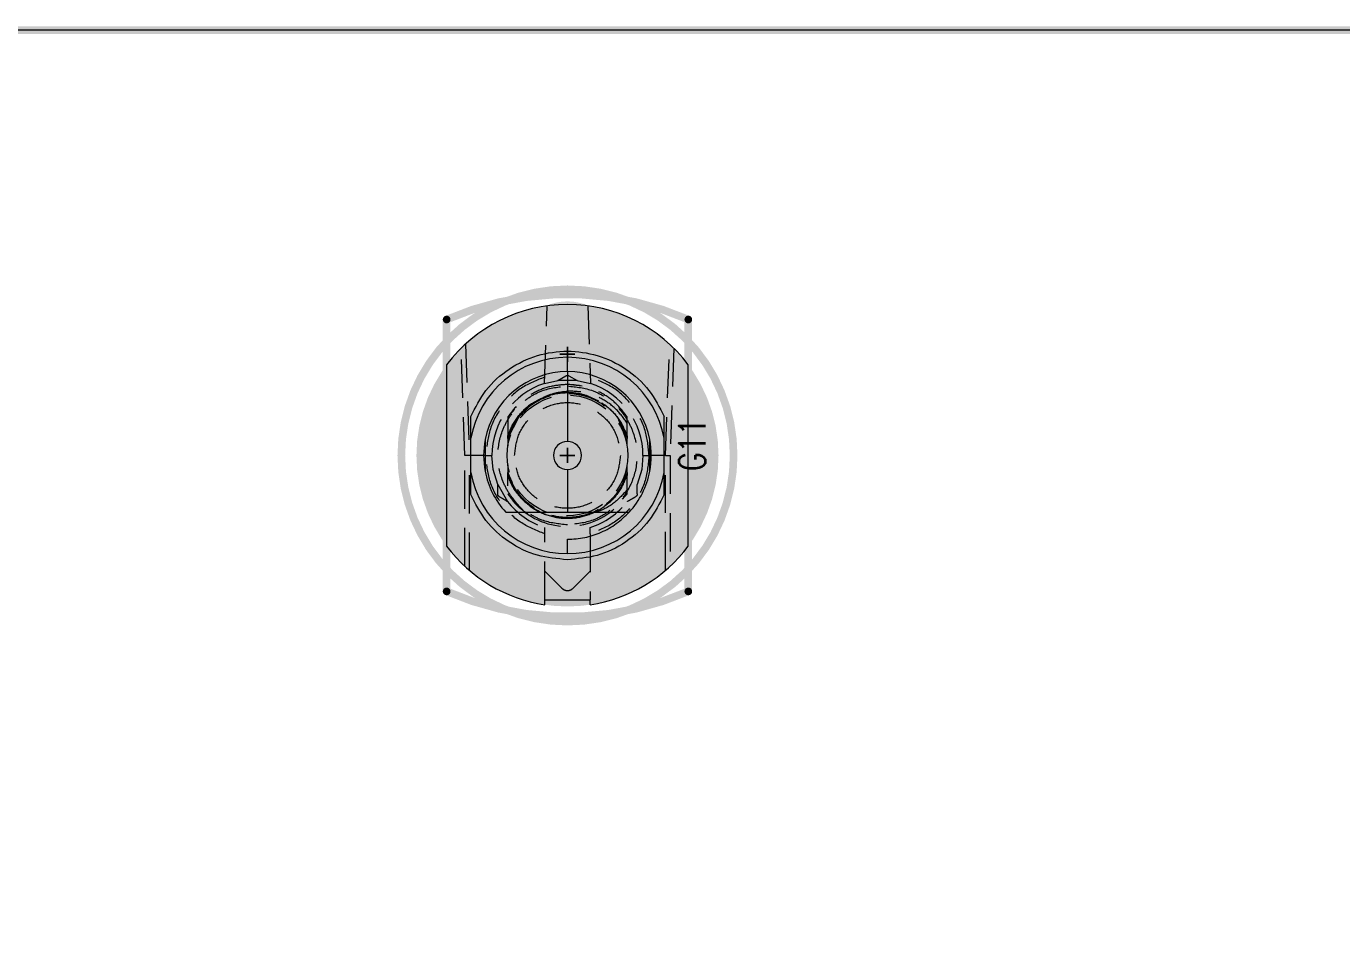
# Model space of a CAD drawing. Header units: millimetres. Extents: x 5 to 1395, y 5 to 415.
# Drawn here: x 1305.06 to 1348.6, y 260.33 to 290.74 of the extents above; entities that cross this region are included whole.
import ezdxf

# ---------------------------------------------------------------- set-up
doc = ezdxf.new("R2010")
doc.units = ezdxf.units.MM
doc.linetypes.add('HIDDEN', pattern=[1.905, 1.27, -0.635])
for name, color, linetype in [('BOARD_OUTLINE_00', 2, 'Continuous'), ('DRIL_PLTE_THRU_01', 16, 'Continuous'), ('DRIL_PLTE_THRU_02', 146, 'Continuous'), ('DRIL_PLTE_THRU_03', 56, 'Continuous'), ('DRIL_PLTE_THRU_04', 216, 'Continuous'), ('DRIL_PLTE_THRU_05', 34, 'Continuous'), ('DRIL_PLTE_THRU_06', 96, 'Continuous'), ('DRIL_PLTE_THRU_07', 171, 'Continuous'), ('DRIL_PLTE_THRU_08', 176, 'Continuous'), ('DRIL_SYMBOL', 2, 'Continuous'), ('PADS_BOT', 5, 'Continuous'), ('PADS_INNER', 1, 'Continuous'), ('PADS_TOP', 1, 'Continuous'), ('PART_NAME_01', 1, 'Continuous'), ('PART_TOP_2DLINE_26', 5, 'Continuous'), ('PART_TOP_2DLINE_27', 5, 'Continuous')]:
    doc.layers.add(name, color=color, linetype=linetype)
doc.styles.add('W0$127', font='simplex', dxfattribs={"width": 0.75})

# ---------------------------------------------------------------- blocks, each defined once
blk = doc.blocks.new('BOARD_30802')
at = {"layer": 'BOARD_OUTLINE_00', "const_width": 0.254}
blk.add_lwpolyline([(0, 0), (431.8, 0), (431.8, 55.96999), (429.8, 55.96999, -1), (429.8, 62.96999), (431.8, 62.96999), (431.8, 165.94328), (429.79848, 165.94328, -1), (429.79848, 172.96638), (431.8, 172.96638), (431.8, 279.4), (419.4, 279.4), (419.40226, 279.39, -1), (412.4, 279.39), (412.4, 279.4), (299.4, 279.4), (299.4, 279.399, -1), (292.4, 279.399), (292.4, 279.4), (139.4, 279.4, -1)], format="xyb", dxfattribs=at)
blk = doc.blocks.new('SMOOTH_0$254')
at = {"const_width": 0.127}
blk.add_lwpolyline([(-0.0635, 0, 1), (0.0635, 0, 1)], format="xyb", close=True, dxfattribs=at)
blk = doc.blocks.new('PART_BODY_TOP_1')
at = {"layer": 'PART_TOP_2DLINE_26', "const_width": 0.254}
blk.add_lwpolyline([(5.5, 0, 1), (-5.5, 0, 1)], format="xyb", close=True, dxfattribs=at)
at = {"layer": 'PART_TOP_2DLINE_27', "const_width": 0.254}
blk.add_lwpolyline([(-4.5, 4), (4.5, 4, -0.208911), (4.5, -4), (-4.5, -4, -0.208911)], format="xyb", close=True, dxfattribs=at)
at = {"layer": 'PART_TOP_2DLINE_27'}
for p in [(-4.5, 4), (4.5, 4), (-4.5, -4), (4.5, -4)]:
    blk.add_blockref('SMOOTH_0$254', p, dxfattribs=at)
blk = doc.blocks.new('DRIL_SYMBOL_5$15')
at = {"layer": 'DRIL_SYMBOL', "const_width": 0.0508}
for points in [[(-0.254, 0), (0.254, 0)], [(0, -0.254), (0, 0.254)]]:
    blk.add_lwpolyline(points, dxfattribs=at)
blk = doc.blocks.new('DRIL_HOLE_5$15')
at = {"const_width": 2.575}
blk.add_lwpolyline([(-1.2875, 0, 1), (1.2875, 0, 1)], format="xyb", close=True, dxfattribs=at)
blk.add_blockref('DRIL_SYMBOL_5$15', (0, 0))
blk = doc.blocks.new('PAD_0')
at = {"const_width": 5}
blk.add_lwpolyline([(0, -2.5, 1), (0, 2.5, 1)], format="xyb", close=True, dxfattribs=at)
blk = doc.blocks.new('STK_TOP_181')
at = {"layer": 'DRIL_PLTE_THRU_01'}
blk.add_blockref('DRIL_HOLE_5$15', (0, 0), dxfattribs=at)
at = {"layer": 'DRIL_PLTE_THRU_02'}
blk.add_blockref('DRIL_HOLE_5$15', (0, 0), dxfattribs=at)
at = {"layer": 'DRIL_PLTE_THRU_03'}
blk.add_blockref('DRIL_HOLE_5$15', (0, 0), dxfattribs=at)
at = {"layer": 'DRIL_PLTE_THRU_04'}
blk.add_blockref('DRIL_HOLE_5$15', (0, 0), dxfattribs=at)
at = {"layer": 'DRIL_PLTE_THRU_05'}
blk.add_blockref('DRIL_HOLE_5$15', (0, 0), dxfattribs=at)
at = {"layer": 'DRIL_PLTE_THRU_06'}
blk.add_blockref('DRIL_HOLE_5$15', (0, 0), dxfattribs=at)
at = {"layer": 'DRIL_PLTE_THRU_07'}
blk.add_blockref('DRIL_HOLE_5$15', (0, 0), dxfattribs=at)
at = {"layer": 'DRIL_PLTE_THRU_08'}
blk.add_blockref('DRIL_HOLE_5$15', (0, 0), dxfattribs=at)
at = {"layer": 'PADS_BOT'}
blk.add_blockref('PAD_0', (0, 0), dxfattribs=at)
at = {"layer": 'PADS_INNER'}
blk.add_blockref('PAD_0', (0, 0), dxfattribs=at)
at = {"layer": 'PADS_TOP'}
blk.add_blockref('PAD_0', (0, 0), dxfattribs=at)
blk = doc.blocks.new('DRIL_SYMBOL_2$55')
at = {"layer": 'DRIL_SYMBOL', "const_width": 0.0508}
for points in [[(-0.254, 0), (0.254, 0)], [(0, -0.254), (0, 0.254)]]:
    blk.add_lwpolyline(points, dxfattribs=at)
blk = doc.blocks.new('DRIL_HOLE_2$55')
at = {"const_width": 1.275}
blk.add_lwpolyline([(-0.6375, 0, 1), (0.6375, 0, 1)], format="xyb", close=True, dxfattribs=at)
blk.add_blockref('DRIL_SYMBOL_2$55', (0, 0))
blk = doc.blocks.new('PAD_1')
at = {"const_width": 1.75}
blk.add_lwpolyline([(0, -0.875, 1), (0, 0.875, 1)], format="xyb", close=True, dxfattribs=at)
blk = doc.blocks.new('STK_TOP_182')
at = {"layer": 'DRIL_PLTE_THRU_01'}
blk.add_blockref('DRIL_HOLE_2$55', (0, 0), dxfattribs=at)
at = {"layer": 'DRIL_PLTE_THRU_02'}
blk.add_blockref('DRIL_HOLE_2$55', (0, 0), dxfattribs=at)
at = {"layer": 'DRIL_PLTE_THRU_03'}
blk.add_blockref('DRIL_HOLE_2$55', (0, 0), dxfattribs=at)
at = {"layer": 'DRIL_PLTE_THRU_04'}
blk.add_blockref('DRIL_HOLE_2$55', (0, 0), dxfattribs=at)
at = {"layer": 'DRIL_PLTE_THRU_05'}
blk.add_blockref('DRIL_HOLE_2$55', (0, 0), dxfattribs=at)
at = {"layer": 'DRIL_PLTE_THRU_06'}
blk.add_blockref('DRIL_HOLE_2$55', (0, 0), dxfattribs=at)
at = {"layer": 'DRIL_PLTE_THRU_07'}
blk.add_blockref('DRIL_HOLE_2$55', (0, 0), dxfattribs=at)
at = {"layer": 'DRIL_PLTE_THRU_08'}
blk.add_blockref('DRIL_HOLE_2$55', (0, 0), dxfattribs=at)
at = {"layer": 'PADS_BOT'}
blk.add_blockref('PAD_1', (0, 0), dxfattribs=at)
at = {"layer": 'PADS_INNER'}
blk.add_blockref('PAD_1', (0, 0), dxfattribs=at)
at = {"layer": 'PADS_TOP'}
blk.add_blockref('PAD_1', (0, 0), dxfattribs=at)
blk = doc.blocks.new('SYM_TOP_3')
for name, p in [('PART_BODY_TOP_1', (0, 0)), ('STK_TOP_181', (0, 0)), ('STK_TOP_182', (3.35, 0))]:
    blk.add_blockref(name, p)
blk = doc.blocks.new('PART_TOP_1')
blk.add_blockref('SYM_TOP_3', (0, 0))
at = {"layer": 'PART_NAME_01', "style": 'W0$127', "width": 0.75}
blk.add_text('G11', height=0.889, dxfattribs=at).set_placement((-0.508, -4.572))
blk = doc.blocks.new('q')
blk.add_blockref('BOARD_30802', (963.245, 11.209))
at = {"rotation": 90}
blk.add_blockref('PART_TOP_1', (1322.975, 276.529), dxfattribs=at)

msp = doc.modelspace()

# ---------------------------------------------------------------- linework, layer by layer
at = {"color": 7, "linetype": 'Continuous', "lineweight": 15}
for p, q in [((1375.6455, 290.6088), (1260.6441, 290.6088)), ((1318.9748, 279.5288), (1318.9748, 273.5288)), ((1322.9748, 279.3038), (1322.9748, 279.7788)), ((1326.9748, 273.5288), (1326.9748, 279.5288)), ((1322.9748, 279.3038), (1322.9748, 276.9935)), ((1322.9748, 276.064), (1322.9748, 274.6538)), ((1322.9748, 273.2788), (1322.9748, 273.7538)), ((1322.2248, 271.7538), (1323.7248, 271.7538)), ((1322.2248, 271.5853), (1322.2248, 271.7538)), ((1323.7248, 271.5853), (1323.7248, 271.7538))]:
    msp.add_line(p, q, dxfattribs=at)
at = {"color": 7, "linetype": 'HIDDEN', "lineweight": 0}
for p, q in [((1322.2099, 278.9089), (1322.2998, 281.483)), ((1323.6498, 281.483), (1323.7397, 278.9089)), ((1319.5804, 276.5288), (1319.4563, 280.0813)), ((1319.5961, 280.2145), (1319.7248, 276.5288)), ((1326.2248, 276.5288), (1326.3535, 280.2145)), ((1326.4933, 280.0813), (1326.3692, 276.5288)), ((1322.6519, 279.0078), (1322.9248, 279.1654)), ((1323.0248, 279.1654), (1323.2977, 279.0078)), ((1322.2099, 278.9089), (1322.6519, 279.0078)), ((1323.2977, 279.0078), (1322.6519, 279.0078)), ((1322.9748, 278.8788), (1322.7521, 278.8509)), ((1323.4639, 278.8174), (1322.9748, 278.8788)), ((1323.2977, 279.0078), (1323.7397, 278.9089)), ((1324.0146, 278.3297), (1323.6543, 278.4874)), ((1321.2059, 278.0482), (1320.9998, 277.8023)), ((1320.9998, 277.8023), (1320.9998, 277.1797)), ((1320.9998, 277.0948), (1321.361, 277.8003)), ((1324.9498, 277.8023), (1324.7206, 278.0758)), ((1324.9498, 277.1797), (1324.9498, 277.8023)), ((1321.2641, 277.6937), (1320.9998, 277.1797)), ((1320.9998, 277.1797), (1321.2641, 277.6937)), ((1321.2296, 277.6266), (1320.9998, 277.1797)), ((1320.9998, 277.1797), (1321.2296, 277.6266)), ((1320.9999, 277.0948), (1321.2507, 277.6269)), ((1320.9999, 277.0948), (1321.2507, 277.6268)), ((1324.9498, 277.1797), (1324.6864, 277.692)), ((1324.6874, 277.6513), (1324.9498, 277.0948)), ((1324.6874, 277.6513), (1324.9498, 277.0948)), ((1324.9498, 276.844), (1324.9498, 277.6014)), ((1320.2498, 277.0532), (1320.2498, 277.0532)), ((1320.9998, 277.0948), (1320.9998, 276.844)), ((1319.7248, 276.5288), (1319.5804, 276.5288)), ((1319.5805, 272.8575), (1319.5805, 276.5288)), ((1320.2748, 276.5288), (1319.7248, 276.5288)), ((1320.2748, 276.5288), (1320.4748, 276.5288)), ((1325.4748, 276.5288), (1325.6748, 276.5288)), ((1326.2248, 276.5288), (1325.6748, 276.5288)), ((1326.2248, 276.5288), (1326.3692, 276.5288)), ((1326.3691, 276.5288), (1326.3691, 272.8575)), ((1320.9998, 276.2135), (1320.9998, 275.9628)), ((1324.9498, 275.2552), (1324.9498, 276.2135)), ((1319.7248, 275.8785), (1319.7248, 272.7291)), ((1321.1596, 275.6238), (1320.9998, 275.9628)), ((1320.9998, 275.5279), (1320.9998, 275.8779)), ((1321.2937, 275.3062), (1320.9998, 275.8779)), ((1321.2938, 275.3061), (1320.9998, 275.8779)), ((1320.9998, 275.8779), (1321.1238, 275.6368)), ((1324.7879, 275.563), (1324.9498, 275.8779)), ((1324.9498, 275.9628), (1324.8023, 275.6499)), ((1324.9498, 275.5279), (1324.9498, 275.8779)), ((1326.2248, 272.7291), (1326.2248, 275.8785)), ((1320.6664, 275.5689), (1320.9893, 275.0096)), ((1321.5772, 274.6396), (1320.9998, 275.2552)), ((1324.8004, 275.077), (1324.9498, 275.2552)), ((1322.2248, 271.7538), (1322.2248, 273.935)), ((1323.7248, 273.935), (1323.7248, 271.7538)), ((1322.798, 272.1207), (1322.2248, 272.6939)), ((1323.7248, 272.6939), (1323.1516, 272.1207))]:
    msp.add_line(p, q, dxfattribs=at)
at = {"color": 7, "linetype": 'HIDDEN', "lineweight": 0, "flags": 128}
for points in [[(1324.0021, 278.308), (1324.0021, 278.308)], [(1320.9998, 277.8023), (1320.9998, 277.8023)], [(1324.9498, 277.8023), (1324.9498, 277.8023)], [(1324.9498, 277.8023), (1324.9498, 277.8023)], [(1324.9498, 277.8023), (1324.9498, 277.8023)], [(1324.9498, 277.8023), (1324.9498, 277.8023)], [(1324.9498, 277.8023), (1324.9498, 277.8023)], [(1324.9498, 277.8023), (1324.9498, 277.8023)], [(1324.9498, 277.8023), (1324.9498, 277.8023)], [(1324.754, 277.556), (1324.754, 277.556)], [(1320.9998, 277.0948), (1320.9998, 277.0948)], [(1320.9998, 277.0948), (1320.9998, 277.0948)], [(1320.9998, 277.0948), (1320.9998, 277.0948)], [(1320.9998, 277.0948), (1320.9998, 277.0948)], [(1320.9998, 277.0948), (1320.9998, 277.0948)], [(1320.9998, 277.0948), (1320.9998, 277.0948)], [(1320.9998, 277.0948), (1320.9998, 277.0948)], [(1320.9998, 277.0948), (1320.9998, 277.0948)], [(1320.6664, 275.5689), (1320.5185, 276.0631), (1320.4748, 276.5288)], [(1324.9498, 276.844), (1324.9498, 276.844)], [(1325.4748, 276.5288), (1325.4311, 276.0631), (1325.2832, 275.5689)], [(1324.9498, 276.2135), (1324.9498, 276.2135)], [(1320.9998, 275.9628), (1320.9998, 275.9628)], [(1320.9998, 275.9628), (1320.9998, 275.9628)], [(1320.9998, 275.9628), (1320.9998, 275.9628)], [(1320.9998, 275.9628), (1320.9998, 275.9628)], [(1320.9998, 275.9628), (1320.9998, 275.9628)], [(1320.9998, 275.2552), (1320.9998, 275.2552)], [(1324.9498, 275.2552), (1324.9498, 275.2552)], [(1324.9498, 275.2552), (1324.9498, 275.2552)], [(1324.9498, 275.2552), (1324.9498, 275.2552)], [(1324.9498, 275.2552), (1324.9498, 275.2552)], [(1324.9498, 275.2552), (1324.9498, 275.2552)], [(1324.9498, 275.2552), (1324.9498, 275.2552)], [(1324.9498, 275.2552), (1324.9498, 275.2552)], [(1324.9498, 275.2552), (1324.9498, 275.2552)], [(1323.7509, 274.5995), (1323.7223, 274.5958), (1323.7134, 274.5957), (1323.7121, 274.5959), (1323.7112, 274.5963), (1323.7111, 274.5964), (1323.711, 274.5965), (1323.711, 274.5965), (1323.711, 274.5966), (1323.711, 274.5966), (1323.711, 274.5966), (1323.711, 274.5966), (1323.711, 274.5965), (1323.711, 274.5963), (1323.711, 274.5962), (1323.711, 274.5962), (1323.711, 274.5962), (1323.711, 274.5962), (1323.711, 274.5962), (1323.711, 274.5963), (1323.7109, 274.5965), (1323.7109, 274.5967), (1323.7109, 274.5968), (1323.7108, 274.5968), (1323.7108, 274.5968), (1323.7108, 274.5969), (1323.7108, 274.5969), (1323.7108, 274.5969), (1323.7108, 274.5972), (1323.7109, 274.5976), (1323.7113, 274.5982), (1323.7142, 274.6008), (1323.8437, 274.665), (1324.0067, 274.7522)]]:
    msp.add_lwpolyline(points, dxfattribs=at)
at = {"color": 7, "linetype": 'HIDDEN', "lineweight": 0}
msp.add_circle((1322.9748, 276.5288), 2, dxfattribs=at)
at = {"color": 7, "linetype": 'Continuous', "lineweight": 15}
for radius, start, end in [(5, 36.8699, 143.1301), (3.25, 90, 169.93673), (3.25, 10.06327, 90), (2.775, 90, 169.10705), (2.775, 10.89295, 90), (2.775, 169.10676, 190.89295), (0.4648, 90, 270), (0.4648, 270, 90), (2.775, 349.10668, 10.89376), (3.25, 190.06327, 270), (2.775, 190.89324, 222.50663), (3.25, 270, 349.93673), (2.775, 317.49336, 349.10705), (5, 216.8699, 261.37307), (5, 278.62693, 323.1301)]:
    msp.add_arc((1322.9748, 276.5288), radius, start, end, dxfattribs=at)
at = {"color": 7, "linetype": 'HIDDEN', "lineweight": 0}
for radius, start, end in [(2.5, 107.81569, 180), (2.5, 0, 72.18431), (2.35, 233.50581, 327.18508), (2.5, 217.42024, 252.5424), (2.5, 287.4576, 322.57976)]:
    msp.add_arc((1322.9748, 276.5288), radius, start, end, dxfattribs=at)
at = {"color": 7, "linetype": 'Continuous', "lineweight": 15}
for points, knots in [([(1319.7748, 277.8182), (1319.9257, 278.1172), (1320.2345, 278.7289), (1321.0178, 279.4309), (1321.9575, 279.8794), (1322.9748, 280.0273), (1323.9922, 279.8794), (1324.9318, 279.4309), (1325.7151, 278.7289), (1326.0239, 278.1172), (1326.1748, 277.8182)], [0, 0, 0, 0, 0.1222038, 0.2499998, 0.3777957, 0.5000001, 0.6222026, 0.7500002, 0.8777962, 1, 1, 1, 1]), ([(1319.7748, 277.0967), (1319.7748, 277.0972), (1319.7748, 277.0984), (1319.7748, 277.1101), (1319.7748, 277.1535), (1319.7748, 277.3501), (1319.7748, 277.584), (1319.7748, 277.7802), (1319.7748, 277.8182)], [0, 0, 0, 0, 0.0169297, 0.0393018, 0.081688, 0.2362028, 0.8521596, 1, 1, 1, 1]), ([(1326.1748, 277.0967), (1326.1748, 277.0972), (1326.1748, 277.0984), (1326.1748, 277.1101), (1326.1748, 277.1535), (1326.1748, 277.3501), (1326.1748, 277.584), (1326.1748, 277.7802), (1326.1748, 277.8182)], [0, 0, 0, 0, 0.0169297, 0.0393018, 0.081688, 0.2362028, 0.8521596, 1, 1, 1, 1]), ([(1319.7748, 275.9609), (1319.7748, 276.1368), (1319.7748, 276.4892), (1319.7748, 276.8824), (1319.7748, 277.0748), (1319.7748, 277.0967)], [0, 0, 0, 0, 0.4691021, 0.9396121, 1, 1, 1, 1]), ([(1320.2498, 277.0532), (1320.2498, 276.7631), (1320.2498, 276.41), (1320.2498, 276.0658), (1320.2498, 276.0044)], [0, 0, 0, 0, 0.8214867, 1, 1, 1, 1]), ([(1325.6998, 276.0044), (1325.6998, 276.2945), (1325.6998, 276.6476), (1325.6998, 276.9917), (1325.6998, 277.0532)], [0, 0, 0, 0, 0.8214986, 1, 1, 1, 1]), ([(1326.1748, 275.9609), (1326.1748, 276.1368), (1326.1748, 276.4892), (1326.1748, 276.8824), (1326.1748, 277.0748), (1326.1748, 277.0967)], [0, 0, 0, 0, 0.4691021, 0.9396121, 1, 1, 1, 1]), ([(1319.7748, 275.2394), (1319.7748, 275.3739), (1319.7748, 275.5477), (1319.7748, 275.742), (1319.7748, 275.8226), (1319.7748, 275.8766), (1319.7748, 275.9162), (1319.7748, 275.9424), (1319.7748, 275.9564), (1319.7748, 275.9605), (1319.7748, 275.9608), (1319.7748, 275.9609)], [0, 0, 0, 0, 0.5219333, 0.6747108, 0.7796303, 0.8517347, 0.901661, 0.954566, 0.9758796, 0.9930948, 1, 1, 1, 1]), ([(1326.1748, 275.2394), (1326.1748, 275.3739), (1326.1748, 275.5477), (1326.1748, 275.742), (1326.1748, 275.8226), (1326.1748, 275.8766), (1326.1748, 275.9162), (1326.1748, 275.9424), (1326.1748, 275.9564), (1326.1748, 275.9605), (1326.1748, 275.9608), (1326.1748, 275.9609)], [0, 0, 0, 0, 0.5219333, 0.6747108, 0.7796303, 0.8517347, 0.901661, 0.954566, 0.9758796, 0.9930948, 1, 1, 1, 1]), ([(1322.9688, 273.0788), (1322.6353, 273.1074), (1321.9531, 273.166), (1321.0153, 273.6322), (1320.2337, 274.3291), (1319.9255, 274.9405), (1319.7748, 275.2394)], [0, 0, 0, 0, 0.2444237, 0.5000016, 0.7555765, 1, 1, 1, 1]), ([(1326.1748, 275.2394), (1326.0236, 274.9397), (1325.7143, 274.3265), (1324.9294, 273.6285), (1323.9877, 273.1629), (1323.3033, 273.1064), (1322.9688, 273.0788)], [0, 0, 0, 0, 0.2443897, 0.4999977, 0.7556081, 1, 1, 1, 1]), ([(1320.9291, 274.6538), (1321.3667, 274.6538), (1321.9696, 274.6538), (1322.7585, 274.6538), (1322.9748, 274.6538)], [0, 0, 0, 0, 0.7257593, 1, 1, 1, 1]), ([(1322.9748, 274.6538), (1323.1697, 274.6538), (1323.6741, 274.6538), (1324.3559, 274.6538), (1324.8049, 274.6538), (1325.0205, 274.6538)], [0, 0, 0, 0, 0.2465271, 0.6381402, 1, 1, 1, 1]), ([(1322.9748, 273.7538), (1323.1666, 273.7652), (1323.5501, 273.788), (1324.0993, 273.9728), (1324.6065, 274.2528), (1324.8825, 274.5201), (1325.0205, 274.6538)], [0, 0, 0, 0, 0.24999763, 0.49999976, 0.75000168, 1, 1, 1, 1])]:
    msp.add_open_spline(points, degree=3, knots=knots, dxfattribs=at)
at = {"color": 7, "linetype": 'HIDDEN', "lineweight": 0}
for points, knots in [([(1322.2173, 279.1203), (1321.9539, 279.0166), (1321.4127, 278.8035), (1320.7791, 278.1746), (1320.3532, 277.3899), (1320.3005, 276.8108), (1320.2748, 276.5288)], [0, 0, 0, 0, 0.243425, 0.4999991, 0.7565759, 1, 1, 1, 1]), ([(1322.9248, 279.1654), (1322.9327, 279.1692), (1322.9485, 279.1768), (1322.9748, 279.1798), (1323.0011, 279.1768), (1323.0169, 279.1692), (1323.0248, 279.1654)], [0, 0, 0, 0, 0.25004215, 0.50006593, 0.75008971, 1, 1, 1, 1]), ([(1325.6748, 276.5288), (1325.6491, 276.8108), (1325.5964, 277.3899), (1325.1705, 278.1746), (1324.5369, 278.8035), (1323.9958, 279.0166), (1323.7323, 279.1203)], [0, 0, 0, 0, 0.2434252, 0.5000007, 0.7565784, 1, 1, 1, 1]), ([(1322.9748, 274.2288), (1322.6856, 274.2597), (1322.2391, 274.3074), (1321.7029, 274.5937), (1321.3375, 274.8908), (1321.0383, 275.2569), (1320.761, 275.7929), (1320.619, 276.5288), (1320.761, 277.2645), (1321.0382, 277.8005), (1321.3373, 278.1665), (1321.7028, 278.4638), (1322.2389, 278.7502), (1322.6856, 278.7979), (1322.9748, 278.8288)], [0, 0, 0, 0, 0.11972234, 0.18482263, 0.24999981, 0.31510271, 0.38027902, 0.49999933, 0.61972166, 0.6848238, 0.75000098, 0.81510096, 0.88027728, 1, 1, 1, 1]), ([(1322.9748, 278.8788), (1322.7792, 278.8647), (1322.3881, 278.8366), (1321.8399, 278.611), (1321.3532, 278.2725), (1321.1176, 277.959), (1320.9998, 277.8023)], [0, 0, 0, 0, 0.2499982, 0.500002, 0.7499962, 1, 1, 1, 1]), ([(1322.0702, 278.4012), (1322.2129, 278.4693), (1322.4998, 278.6062), (1322.8158, 278.6406), (1322.9748, 278.6579)], [0, 0, 0, 0, 0.4970677, 1, 1, 1, 1]), ([(1324.9498, 277.8023), (1324.832, 277.959), (1324.5964, 278.2725), (1324.1097, 278.611), (1323.5615, 278.8366), (1323.1704, 278.8647), (1322.9748, 278.8788)], [0, 0, 0, 0, 0.250004, 0.5000035, 0.7500016, 1, 1, 1, 1]), ([(1322.9748, 278.8288), (1323.264, 278.7979), (1323.7105, 278.7502), (1324.2467, 278.4639), (1324.6121, 278.1667), (1324.9113, 277.8007), (1325.1886, 277.2647), (1325.3306, 276.5288), (1325.1886, 275.793), (1324.9114, 275.257), (1324.6123, 274.8911), (1324.2468, 274.5938), (1323.7107, 274.3074), (1323.264, 274.2597), (1322.9748, 274.2288)], [0, 0, 0, 0, 0.1197207, 0.1848229, 0.2499988, 0.3151017, 0.3802781, 0.5000004, 0.6197208, 0.684823, 0.7500002, 0.8151015, 0.8802796, 1, 1, 1, 1]), ([(1324.9498, 277.6014), (1324.8326, 277.7643), (1324.5998, 278.088), (1324.1068, 278.4288), (1323.5554, 278.6425), (1323.1674, 278.6528), (1322.9748, 278.6579)], [0, 0, 0, 0, 0.25505209, 0.50674044, 0.75505211, 1, 1, 1, 1]), ([(1320.9998, 277.1797), (1321.0865, 277.3796), (1321.26, 277.7795), (1321.7383, 278.2407), (1322.3231, 278.54), (1322.9748, 278.6424), (1323.6265, 278.54), (1324.2113, 278.2407), (1324.6897, 277.7795), (1324.8631, 277.3796), (1324.9498, 277.1797)], [0, 0, 0, 0, 0.1250002, 0.2499991, 0.3749987, 0.4999999, 0.6249988, 0.7499997, 0.8749986, 1, 1, 1, 1]), ([(1322.2577, 278.4683), (1322.0849, 278.3931), (1321.7129, 278.2312), (1321.2611, 277.7766), (1321.0869, 277.3787), (1320.9998, 277.1797)], [0, 0, 0, 0, 0.3025448, 0.6512752, 1, 1, 1, 1]), ([(1321.2248, 276.5288), (1321.2511, 276.7578), (1321.3037, 277.2159), (1321.7084, 277.7984), (1322.2869, 278.1877), (1322.9748, 278.3243), (1323.6627, 278.1877), (1324.2412, 277.7984), (1324.6459, 277.2159), (1324.6985, 276.7578), (1324.7248, 276.5288)], [0, 0, 0, 0, 0.1250013, 0.2500002, 0.3749992, 0.5000005, 0.6249991, 0.7500003, 0.8749993, 1, 1, 1, 1]), ([(1321.361, 277.8003), (1321.4891, 277.9386), (1321.7452, 278.2153), (1322.2537, 278.4786), (1322.8076, 278.6028), (1323.3761, 278.57), (1323.9147, 278.3852), (1324.3803, 278.0605), (1324.7513, 277.6243), (1324.8836, 277.2713), (1324.9498, 277.0948)], [0, 0, 0, 0, 0.1250006, 0.250002, 0.3750001, 0.5000007, 0.6250015, 0.7499998, 0.8749989, 1, 1, 1, 1]), ([(1322.0702, 278.4012), (1321.9361, 278.3187), (1321.6692, 278.1544), (1321.4634, 277.9179), (1321.361, 277.8003)], [0, 0, 0, 0, 0.50247922, 1, 1, 1, 1]), ([(1324.9498, 277.1797), (1324.895, 277.3169), (1324.7854, 277.5914), (1324.5154, 277.9474), (1324.1823, 278.2414), (1323.793, 278.4575), (1323.3671, 278.5872), (1322.9242, 278.6224), (1322.4806, 278.5692), (1322.207, 278.4572), (1322.0702, 278.4012)], [0, 0, 0, 0, 0.1249982, 0.2499998, 0.374999, 0.4999972, 0.6249979, 0.7499969, 0.8749987, 1, 1, 1, 1]), ([(1320.9998, 277.0948), (1321.0778, 277.3048), (1321.2211, 277.6907), (1321.5251, 277.966), (1321.6636, 278.0915)], [0, 0, 0, 0, 0.5445002, 1, 1, 1, 1]), ([(1320.9998, 277.1797), (1321.0825, 277.3837), (1321.2223, 277.7283), (1321.4998, 277.972), (1321.613, 278.0714)], [0, 0, 0, 0, 0.592121, 1, 1, 1, 1]), ([(1320.9998, 277.0948), (1320.9998, 277.0951), (1320.9998, 277.0959), (1320.9998, 277.1028), (1320.9998, 277.1294), (1320.9998, 277.1579), (1320.9998, 277.1797)], [0, 0, 0, 0, 0.0688723, 0.1454036, 0.3449687, 1, 1, 1, 1]), ([(1320.9998, 277.0948), (1320.9998, 277.0951), (1320.9998, 277.0959), (1320.9998, 277.1028), (1320.9998, 277.1294), (1320.9998, 277.1579), (1320.9998, 277.1797)], [0, 0, 0, 0, 0.0689523, 0.1455941, 0.3451968, 1, 1, 1, 1]), ([(1324.9498, 277.1797), (1324.9498, 277.158), (1324.9498, 277.13), (1324.9498, 277.1028), (1324.9498, 277.0959), (1324.9498, 277.0951), (1324.9498, 277.0948)], [0, 0, 0, 0, 0.6593356, 0.8552189, 0.9305072, 1, 1, 1, 1]), ([(1324.9498, 277.1797), (1324.9498, 277.158), (1324.9498, 277.1299), (1324.9498, 277.1027), (1324.9498, 277.0959), (1324.9498, 277.0951), (1324.9498, 277.0948)], [0, 0, 0, 0, 0.6595402, 0.8553881, 0.9305692, 1, 1, 1, 1]), ([(1322.2248, 273.935), (1321.9605, 274.0383), (1321.4176, 274.2504), (1320.7813, 274.8797), (1320.3536, 275.6657), (1320.3006, 276.2462), (1320.2748, 276.5288)], [0, 0, 0, 0, 0.2433923, 0.4999984, 0.7566063, 1, 1, 1, 1]), ([(1324.7248, 276.5288), (1324.6985, 276.2997), (1324.6459, 275.8416), (1324.2412, 275.2591), (1323.6627, 274.8699), (1322.9748, 274.7332), (1322.2869, 274.8699), (1321.7084, 275.2591), (1321.3037, 275.8416), (1321.2511, 276.2997), (1321.2248, 276.5288)], [0, 0, 0, 0, 0.1249983, 0.2499998, 0.3750012, 0.4999995, 0.6250005, 0.7499997, 0.8750012, 1, 1, 1, 1]), ([(1325.6748, 276.5288), (1325.649, 276.2462), (1325.596, 275.6657), (1325.1683, 274.8797), (1324.532, 274.2504), (1323.9891, 274.0383), (1323.7248, 273.935)], [0, 0, 0, 0, 0.2433937, 0.5000016, 0.7566077, 1, 1, 1, 1]), ([(1320.9998, 275.8779), (1320.9998, 275.8995), (1320.9998, 275.9276), (1320.9998, 275.9548), (1320.9998, 275.9617), (1320.9998, 275.9624), (1320.9998, 275.9628)], [0, 0, 0, 0, 0.6595633, 0.8553131, 0.9305247, 1, 1, 1, 1]), ([(1320.9998, 275.9628), (1321.048, 275.8236), (1321.1444, 275.5451), (1321.3234, 275.3111), (1321.4129, 275.1941)], [0, 0, 0, 0, 0.50000229, 1, 1, 1, 1]), ([(1324.9498, 275.9628), (1324.8689, 275.7559), (1324.7071, 275.3422), (1324.2305, 274.8601), (1323.6388, 274.5461), (1322.9748, 274.4384), (1322.3108, 274.5461), (1321.7191, 274.8601), (1321.2426, 275.3422), (1321.0807, 275.7559), (1320.9998, 275.9628)], [0, 0, 0, 0, 0.1250011, 0.2500013, 0.375001, 0.5000009, 0.6250003, 0.7500013, 0.8750015, 1, 1, 1, 1]), ([(1321.738, 274.857), (1321.5754, 274.9986), (1321.2502, 275.2816), (1321.0833, 275.6791), (1320.9998, 275.8779)], [0, 0, 0, 0, 0.4999955, 1, 1, 1, 1]), ([(1321.5139, 275.0847), (1321.4373, 275.1538), (1321.1986, 275.369), (1321.0802, 275.6721), (1320.9998, 275.8779)], [0, 0, 0, 0, 0.32127676, 1, 1, 1, 1]), ([(1320.9998, 275.8779), (1321.0865, 275.678), (1321.26, 275.2781), (1321.7383, 274.8169), (1322.3232, 274.5176), (1322.9748, 274.4152), (1323.6265, 274.5176), (1324.2113, 274.8169), (1324.6896, 275.2781), (1324.8631, 275.678), (1324.9498, 275.8779)], [0, 0, 0, 0, 0.1250017, 0.2500008, 0.3749994, 0.5000014, 0.6250006, 0.7500017, 0.8750009, 1, 1, 1, 1]), ([(1324.9498, 275.9628), (1324.8689, 275.756), (1324.707, 275.3423), (1324.2305, 274.8601), (1323.6388, 274.5462), (1322.9748, 274.4384), (1322.3108, 274.5462), (1321.7191, 274.8601), (1321.2426, 275.3423), (1321.0808, 275.756), (1320.9999, 275.9628)], [0, 0, 0, 0, 0.1249998, 0.2499986, 0.3750008, 0.4999995, 0.625001, 0.7499994, 0.8750002, 1, 1, 1, 1]), ([(1324.9498, 275.9628), (1324.8689, 275.756), (1324.707, 275.3423), (1324.2305, 274.8601), (1323.6388, 274.5462), (1322.9748, 274.4384), (1322.3108, 274.5462), (1321.7191, 274.8601), (1321.2426, 275.3423), (1321.0808, 275.756), (1320.9999, 275.9628)], [0, 0, 0, 0, 0.1249999, 0.24999884, 0.37500115, 0.5, 0.62499885, 0.75000116, 0.8750001, 1, 1, 1, 1]), ([(1324.9498, 275.8779), (1324.8631, 275.678), (1324.6897, 275.2781), (1324.2113, 274.8169), (1323.6267, 274.5177), (1322.974, 274.4146), (1322.3261, 274.5197), (1321.7438, 274.8012), (1321.4668, 275.1138), (1321.3343, 275.2634)], [0, 0, 0, 0, 0.1445654, 0.2891279, 0.4336927, 0.5782551, 0.7228176, 0.8673824, 1, 1, 1, 1]), ([(1324.9498, 275.8779), (1324.8631, 275.678), (1324.6897, 275.2781), (1324.2112, 274.8168), (1323.6267, 274.5178), (1322.9737, 274.4143), (1322.3272, 274.521), (1321.784, 274.7758), (1321.5367, 275.0504), (1321.435, 275.1633)], [0, 0, 0, 0, 0.1492892, 0.2985753, 0.4478638, 0.5971499, 0.7464361, 0.8957246, 1, 1, 1, 1]), ([(1321.4449, 275.1534), (1321.5435, 275.0441), (1321.7879, 274.7733), (1322.3273, 274.5211), (1322.9737, 274.4142), (1323.6268, 274.5178), (1324.2112, 274.8168), (1324.6897, 275.2781), (1324.8631, 275.6779), (1324.9498, 275.8779)], [0, 0, 0, 0, 0.1013782, 0.2511477, 0.4009192, 0.5506907, 0.7004603, 0.8502314, 1, 1, 1, 1]), ([(1324.9498, 275.8779), (1324.8631, 275.678), (1324.6897, 275.2781), (1324.2112, 274.8168), (1323.6268, 274.5179), (1322.9734, 274.4139), (1322.3283, 274.5222), (1321.8153, 274.7557), (1321.5912, 275.0003), (1321.5139, 275.0847)], [0, 0, 0, 0, 0.1532202, 0.3064358, 0.4596523, 0.6128714, 0.7660899, 0.9193079, 1, 1, 1, 1]), ([(1321.7561, 274.8439), (1321.9435, 274.7327), (1322.3184, 274.5104), (1322.9761, 274.4171), (1323.6261, 274.5171), (1324.2114, 274.817), (1324.6896, 275.2781), (1324.8631, 275.678), (1324.9498, 275.8779)], [0, 0, 0, 0, 0.1666679, 0.3333331, 0.4999983, 0.6666662, 0.8333314, 1, 1, 1, 1]), ([(1324.9498, 275.9628), (1324.9498, 275.9624), (1324.9498, 275.9617), (1324.9498, 275.9548), (1324.9498, 275.9282), (1324.9498, 275.8997), (1324.9498, 275.8779)], [0, 0, 0, 0, 0.068882, 0.1454379, 0.3448952, 1, 1, 1, 1]), ([(1324.9498, 275.9628), (1324.9498, 275.9624), (1324.9498, 275.9617), (1324.9498, 275.9548), (1324.9498, 275.9282), (1324.9498, 275.8997), (1324.9498, 275.8779)], [0, 0, 0, 0, 0.068858, 0.1453203, 0.3447631, 1, 1, 1, 1]), ([(1320.6664, 275.2538), (1320.6664, 275.3358), (1320.6664, 275.4442), (1320.6664, 275.5406), (1320.6664, 275.5653), (1320.6664, 275.5677), (1320.6664, 275.5689)], [0, 0, 0, 0, 0.63869823, 0.84374577, 0.92500041, 1, 1, 1, 1]), ([(1320.7164, 275.1672), (1320.7092, 275.1721), (1320.6948, 275.1819), (1320.679, 275.2033), (1320.6684, 275.2277), (1320.6671, 275.2451), (1320.6664, 275.2538)], [0, 0, 0, 0, 0.2507509, 0.4999875, 0.7492026, 1, 1, 1, 1]), ([(1320.9998, 275.2552), (1321.1148, 275.0948), (1321.2999, 274.8364), (1321.5647, 274.6639), (1321.6651, 274.5985)], [0, 0, 0, 0, 0.6210408, 1, 1, 1, 1]), ([(1321.4129, 275.1941), (1321.4994, 275.1019), (1321.6011, 274.9937), (1321.7148, 274.8897), (1321.7343, 274.8677), (1321.7382, 274.8608), (1321.7385, 274.8585), (1321.7383, 274.8576), (1321.7381, 274.8572), (1321.738, 274.857)], [0, 0, 0, 0, 0.8053469, 0.9459604, 0.9826803, 0.9932109, 0.9969112, 0.9984772, 1, 1, 1, 1]), ([(1324.9498, 275.3898), (1324.7971, 275.223), (1324.4916, 274.8892), (1324.0392, 274.6751), (1323.7865, 274.6089), (1323.7509, 274.5995)], [0, 0, 0, 0, 0.4618329, 0.9241461, 1, 1, 1, 1]), ([(1325.2832, 275.2538), (1325.2825, 275.2451), (1325.2812, 275.2277), (1325.2707, 275.2033), (1325.2548, 275.1819), (1325.2404, 275.1721), (1325.2332, 275.1672)], [0, 0, 0, 0, 0.2507974, 0.5000125, 0.7492491, 1, 1, 1, 1]), ([(1325.2832, 275.2538), (1325.2832, 275.3358), (1325.2832, 275.4442), (1325.2832, 275.5406), (1325.2832, 275.5653), (1325.2832, 275.5677), (1325.2832, 275.5689)], [0, 0, 0, 0, 0.6386538, 0.8437394, 0.9249976, 1, 1, 1, 1]), ([(1320.7164, 275.1672), (1320.7875, 275.1262), (1320.8814, 275.072), (1320.9649, 275.0237), (1320.9862, 275.0114), (1320.9883, 275.0102), (1320.9893, 275.0096)], [0, 0, 0, 0, 0.6387389, 0.843746, 0.9249984, 1, 1, 1, 1]), ([(1324.9603, 275.0096), (1324.9613, 275.0102), (1324.9634, 275.0114), (1324.9848, 275.0238), (1325.037, 275.0539), (1325.1241, 275.1042), (1325.1949, 275.1451), (1325.2332, 275.1672)], [0, 0, 0, 0, 0.0741097, 0.1549214, 0.359911, 0.653735, 1, 1, 1, 1]), ([(1322.2248, 273.935), (1322.2248, 273.9628), (1322.2248, 274.0179), (1322.2248, 274.0861), (1322.2248, 274.1353), (1322.2248, 274.141), (1322.2248, 274.1439)], [0, 0, 0, 0, 0.2581233, 0.5126048, 0.7556018, 1, 1, 1, 1]), ([(1323.7248, 273.935), (1323.7248, 273.9628), (1323.7248, 274.0181), (1323.7248, 274.0862), (1323.7248, 274.1353), (1323.7248, 274.1411), (1323.7248, 274.1439)], [0, 0, 0, 0, 0.2586183, 0.5136292, 0.756096, 1, 1, 1, 1]), ([(1323.1516, 272.1207), (1323.1258, 272.1002), (1323.0741, 272.0592), (1322.9748, 272.0416), (1322.8755, 272.0592), (1322.8239, 272.1002), (1322.798, 272.1207)], [0, 0, 0, 0, 0.25001, 0.5, 0.74999, 1, 1, 1, 1])]:
    msp.add_open_spline(points, degree=3, knots=knots, dxfattribs=at)

# ---------------------------------------------------------------- block references
msp.add_blockref('q', (0, 0))

doc.saveas('drawing.dxf')
